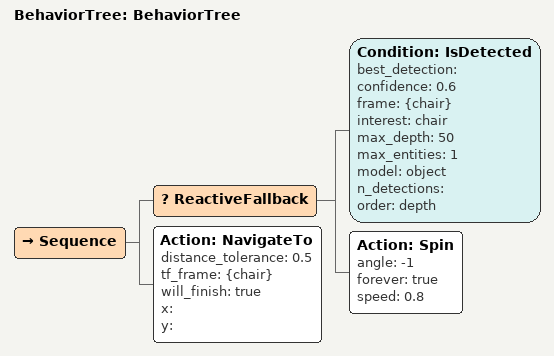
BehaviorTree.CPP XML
<?xml version="1.0"?>
<root main_tree_to_execute="BehaviorTree">
    <BehaviorTree ID="BehaviorTree">
        <Sequence>
            <ReactiveFallback>
                <Condition ID="IsDetected" best_detection="" confidence="0.6" frame="{chair}" interest="chair" max_depth="50" max_entities="1" model="object" n_detections="" order="depth"/>
                <Action ID="Spin" angle="-1" forever="true" speed="0.8"/>
            </ReactiveFallback>
            <Action ID="NavigateTo" distance_tolerance="0.5" tf_frame="{chair}" will_finish="true" x="" y=""/>
        </Sequence>
    </BehaviorTree>
</root>
